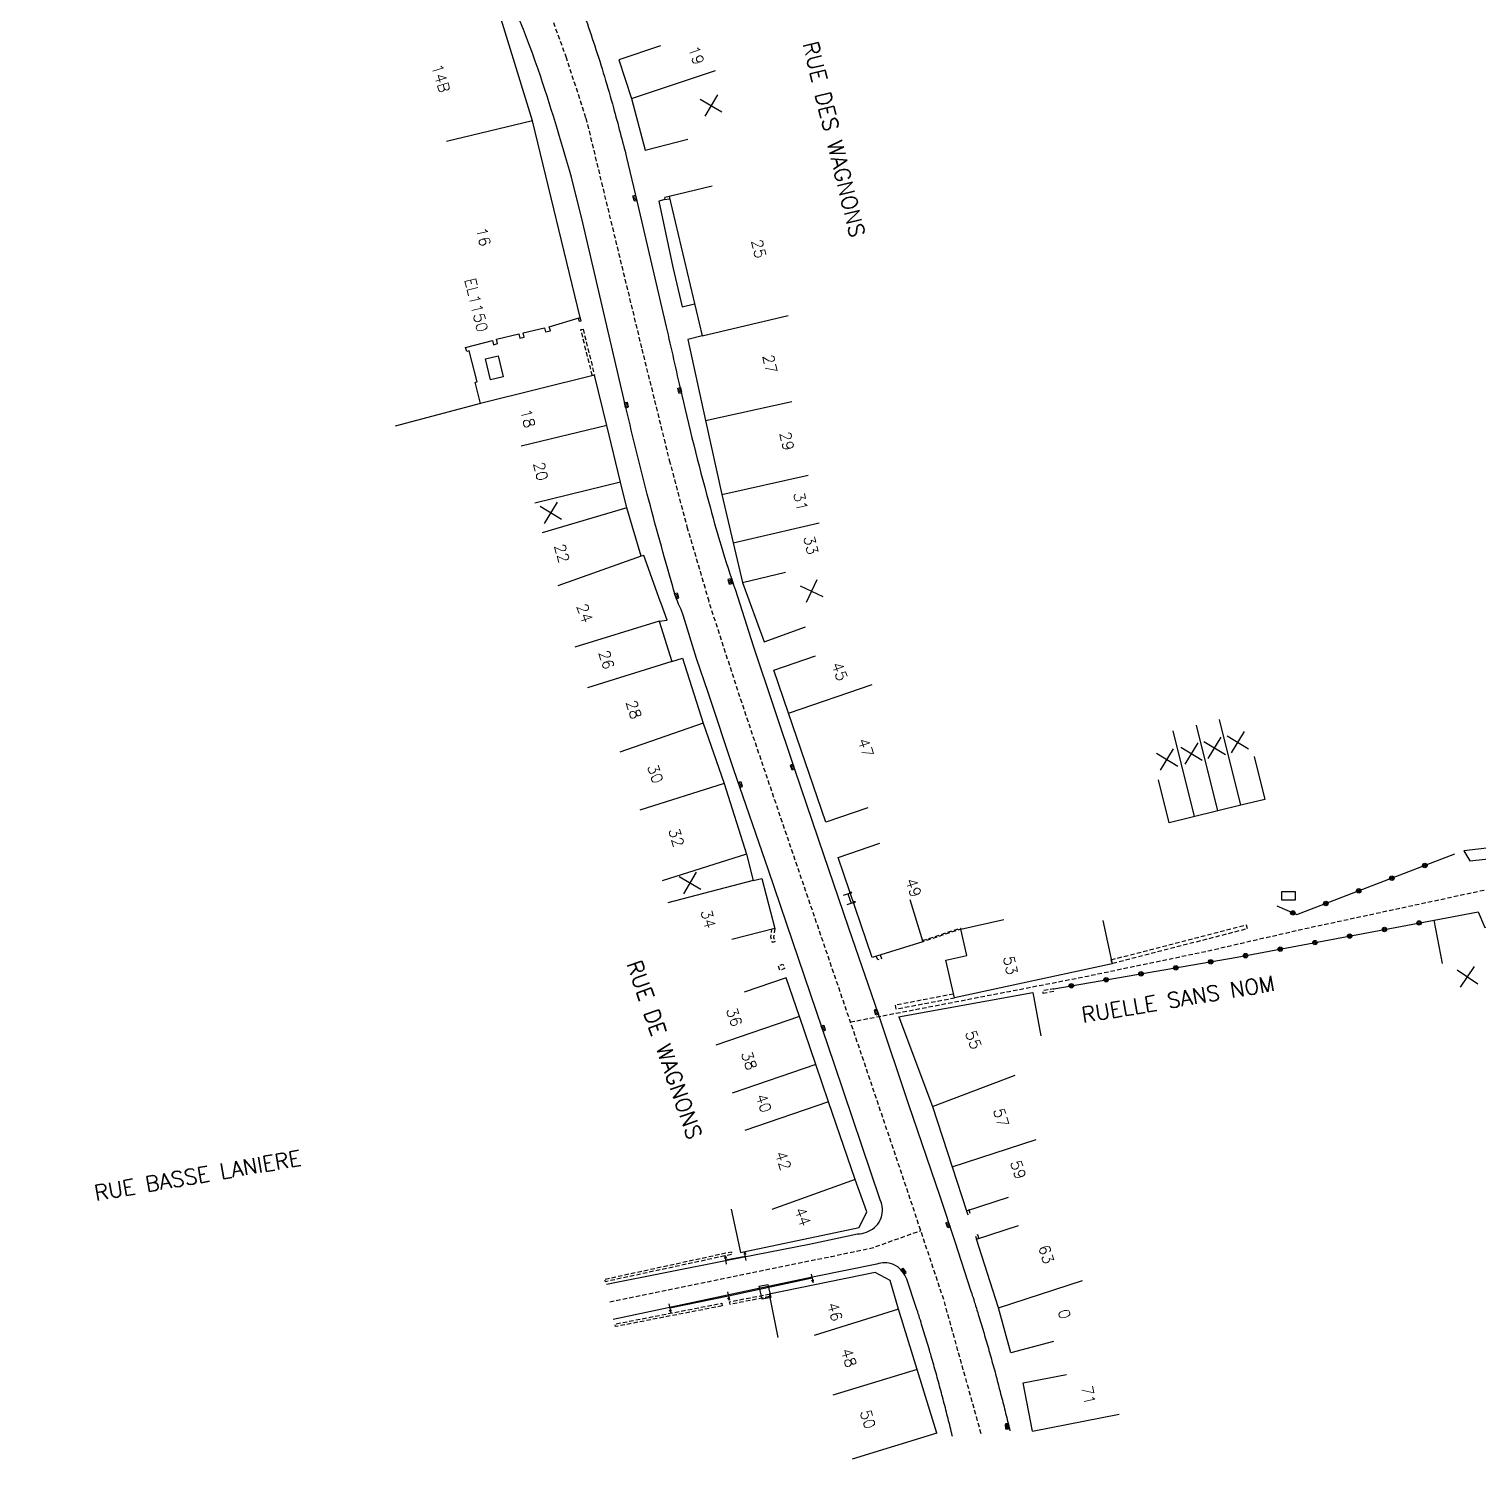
# Model space of a CAD drawing. Header units: millimetres. Extents: x 101000 to 102000, y 121000 to 122001.
# Drawn here: x 101246.7 to 101410.7, y 121535 to 121696.8 of the extents above; entities that cross this region are included whole.
import ezdxf
from ezdxf.enums import TextEntityAlignment as Align

# ---------------------------------------------------------------- set-up
doc = ezdxf.new("R2010")
doc.units = ezdxf.units.MM
doc.linetypes.add('DASHED', pattern=[0.75, 0.5, -0.25])
doc.layers.get('0').update_dxf_attribs({"linetype": 'CONTINUOUS'})
for name, color, linetype in [('W0001', 6, 'DASHED'), ('W0008', 7, 'CONTINUOUS'), ('W0100', 7, 'CONTINUOUS'), ('W0105', 7, 'CONTINUOUS'), ('W0112', 1, 'DASHED'), ('W0322', 7, 'CONTINUOUS'), ('W0334', 7, 'CONTINUOUS'), ('W0400', 7, 'CONTINUOUS'), ('W0984', 7, 'CONTINUOUS'), ('W0989', 7, 'CONTINUOUS'), ('W0991', 7, 'CONTINUOUS'), ('W1102', 7, 'CONTINUOUS'), ('W1471', 7, 'CONTINUOUS')]:
    doc.layers.add(name, color=color, linetype=linetype)
doc.styles.get("Standard").update_dxf_attribs({"font": 'romans.shx', "width": 0.85})

# ---------------------------------------------------------------- blocks, each defined once
blk = doc.blocks.new('t991o')
at = {"color": 0, "linetype": 'Continuous'}
for p, q in [((-1, 1), (1, -1)), ((-1, -1), (1, 1))]:
    blk.add_line(p, q, dxfattribs=at)
blk = doc.blocks.new('T400')
for p, q in [((-0.15, 0.3), (0.15, 0.3)), ((-0.15, -0.25), (-0.15, 0.3)), ((-0.15, 0.15), (0.15, 0.15)), ((-0.15, 0), (0.15, 0)), ((0.15, 0.3), (0.15, -0.25)), ((-0.15, -0.15), (0.15, -0.15)), ((-0.15, -0.25), (-0.15, -0.3)), ((-0.15, -0.3), (0.15, -0.3)), ((0.15, -0.3), (0.15, -0.25))]:
    blk.add_line(p, q)
blk = doc.blocks.new('T1471')
at = {"color": 0, "linetype": 'Continuous', "flags": 128}
blk.add_lwpolyline([(-0.75, -0.5), (-0.75, 0.5), (0.75, 0.5), (0.75, -0.5), (-0.75, -0.5)], dxfattribs=at)
blk = doc.blocks.new('t105o')
for p, q in [((-0.5, 0), (0.5, 0)), ((0.5, 0), (0.2, 0.1)), ((0.5, 0), (0.2, -0.1))]:
    blk.add_line(p, q)
blk = doc.blocks.new('t322o')
at = {"color": 0, "linetype": 'Continuous'}
for radius in [0.25, 0.15]:
    blk.add_circle((0, 0), radius, dxfattribs=at)

msp = doc.modelspace()

# ---------------------------------------------------------------- linework, layer by layer
at = {"layer": 'W0001'}
msp.add_lwpolyline([(101250.1, 121807.07), (101257.98, 121789.6), (101278.56, 121751.13), (101286.34, 121736.63), (101300.36, 121710.33), (101303.05, 121704.63), (101305.52, 121698.98), (101307.43, 121693.72), (101309.71, 121686.75), (101316.04, 121660.61), (101319.15, 121648.02), (101321.15, 121640.5), (101323.63, 121632.06)], dxfattribs=at)
at = {"layer": 'W0001', "flags": 128}
for points in [[(101354.44, 121537.87), (101350.21, 121553.04), (101345.88, 121566.04), (101340.5, 121581.98), (101332.69, 121604.86), (101327.53, 121620.07), (101323.63, 121632.06)], [(101339.65, 121584.46), (101357.62, 121587.92), (101366.47, 121589.65), (101380.37, 121592.56), (101390.45, 121594.89), (101414.3, 121600.02), (101430.94, 121601.78), (101446.18, 121603.29), (101458.8, 121604.62), (101480.31, 121606.91), (101505.75, 121609.61), (101539.92, 121613.32)], [(101312.42, 121552.79), (101323.69, 121555.11), (101330.71, 121556.55), (101337.49, 121557.93), (101342.1, 121558.89), (101347.6, 121560.85)]]:
    msp.add_lwpolyline(points, dxfattribs=at)
at = {"layer": 'W0008', "flags": 128}
for points in [[(101320.51, 121631.13, -0.068845), (101319.56, 121633.74, -0.0081), (101316.66, 121644.18, -0.0064), (101314.28, 121653.84), (101309.35, 121674.91), (101308.07, 121680.08, 0.0134), (101304.31, 121692.27, 0.027), (101298.44, 121706.45, 0.0118), (101295.3, 121712.7), (101278.38, 121744.39), (101270.14, 121759.69), (101261.24, 121776.39), (101252.47, 121792.72), (101244.95, 121806.74)], [(101418.15, 121604.9), (101409.07, 121603.83), (101409.73, 121602.71), (101430.57, 121604.95), (101432.45, 121606.49), (101432.93, 121607.62), (101433.02, 121608.65), (101429.95, 121631.25), (101427.89, 121646.54), (101425.45, 121664.59), (101421.95, 121690.39), (101419.32, 121709.73), (101412.07, 121762.76), (101412.07, 121762.76, 0.31714), (101409.34, 121764.78), (101409.08, 121764.78), (101408.82, 121764.78), (101408.56, 121764.76), (101401.76, 121763.52), (101374.68, 121758.36), (101341.23, 121752.02), (101307.14, 121745.43)], [(101307.14, 121745.43), (101291.52, 121742.46, 0.1475), (101290.1, 121741.69, 0.1102), (101289.3, 121740.37, 0.1), (101289.09, 121739.2, 0.1082), (101289.59, 121737.7), (101303.41, 121711.87, -0.0268), (101308.35, 121701.44, -0.0164), (101310.71, 121694.94, -0.0122), (101312.83, 121687.92, -0.0045), (101314.32, 121682.28), (101315.48, 121677.38), (101318.69, 121663.6, -0.0009), (101320.37, 121656.2, 0.0103), (101323.59, 121643.39, 0.020845), (101326.65, 121633.32)]]:
    msp.add_lwpolyline(points, format="xyb", dxfattribs=at)
for points in [[(101326.65, 121633.32), (101328.65, 121627.03), (101333.3, 121613.05), (101336, 121605.2), (101339.44, 121595.11), (101342.78, 121585.4), (101346.19, 121575.25), (101349.75, 121564.73), (101351.47, 121559.61), (101352.9, 121555.18), (101352.98, 121554.94), (101353.06, 121554.7), (101353.14, 121554.46), (101353.21, 121554.23), (101353.29, 121553.99), (101353.37, 121553.75), (101353.44, 121553.51), (101353.52, 121553.27), (101353.6, 121553.04), (101353.67, 121552.8), (101353.75, 121552.56), (101353.82, 121552.32), (101353.9, 121552.08), (101353.97, 121551.84), (101354.05, 121551.6), (101354.12, 121551.37), (101354.19, 121551.13), (101354.27, 121550.89), (101354.34, 121550.65), (101354.41, 121550.41), (101354.48, 121550.17), (101354.56, 121549.93), (101354.63, 121549.69), (101354.7, 121549.45), (101354.77, 121549.21), (101354.84, 121548.97), (101354.91, 121548.73), (101354.98, 121548.49), (101355.05, 121548.25), (101355.12, 121548.01), (101355.19, 121547.77), (101355.26, 121547.53), (101355.33, 121547.29), (101355.4, 121547.04), (101355.47, 121546.8), (101355.54, 121546.55), (101355.6, 121546.31), (101355.67, 121546.07), (101355.74, 121545.82), (101355.81, 121545.58), (101355.87, 121545.33), (101355.94, 121545.09), (101356.01, 121544.84), (101356.07, 121544.6), (101356.14, 121544.35), (101356.2, 121544.11), (101356.27, 121543.86), (101356.33, 121543.62), (101356.4, 121543.37), (101356.46, 121543.13), (101356.52, 121542.88), (101356.59, 121542.64), (101356.65, 121542.39), (101356.71, 121542.15), (101356.78, 121541.9), (101356.84, 121541.65), (101356.9, 121541.41), (101356.96, 121541.16), (101357.03, 121540.92), (101357.09, 121540.67), (101357.15, 121540.42), (101357.21, 121540.18), (101357.27, 121539.93), (101357.33, 121539.69), (101357.39, 121539.44), (101357.46, 121539.19), (101357.52, 121538.94), (101357.58, 121538.69), (101357.64, 121538.44), (101357.7, 121538.19), (101357.7, 121538.18)], [(101312.05, 121554.8), (101325.71, 121557.49), (101335.18, 121559.36), (101340.45, 121560.49), (101340.71, 121560.5), (101340.97, 121560.54), (101341.22, 121560.59), (101341.46, 121560.67), (101341.7, 121560.77), (101341.93, 121560.89), (101342.15, 121561.03), (101342.37, 121561.2), (101342.57, 121561.38), (101342.74, 121561.58), (101342.9, 121561.8), (101343.02, 121562.04), (101343.12, 121562.3), (101343.19, 121562.56), (101343.24, 121562.81), (101343.26, 121563.07), (101343.26, 121563.32), (101343.24, 121563.57), (101343.19, 121563.82), (101343.12, 121564.07), (101343.03, 121564.32), (101337.85, 121579.66), (101330.36, 121601.65), (101326.43, 121613.12), (101323.53, 121621.74), (101322.22, 121625.6), (101320.74, 121630.37), (101320.51, 121631.13)], [(101351.19, 121537.57), (101351.18, 121537.63), (101351.12, 121537.88), (101351.06, 121538.12), (101351, 121538.37), (101350.94, 121538.61), (101350.88, 121538.86), (101350.82, 121539.1), (101350.76, 121539.34), (101350.7, 121539.59), (101350.64, 121539.83), (101350.57, 121540.08), (101350.51, 121540.32), (101350.45, 121540.56), (101350.39, 121540.81), (101350.32, 121541.05), (101350.26, 121541.3), (101350.2, 121541.54), (101350.13, 121541.78), (101350.07, 121542.03), (101350.01, 121542.27), (101349.94, 121542.51), (101349.88, 121542.76), (101349.81, 121543), (101349.74, 121543.24), (101349.68, 121543.48), (101349.61, 121543.73), (101349.55, 121543.97), (101349.48, 121544.21), (101349.41, 121544.45), (101349.35, 121544.7), (101349.28, 121544.94), (101349.21, 121545.18), (101349.14, 121545.42), (101349.07, 121545.66), (101349, 121545.9), (101348.93, 121546.15), (101348.87, 121546.39), (101348.8, 121546.63), (101348.73, 121546.87), (101348.65, 121547.11), (101348.58, 121547.35), (101348.51, 121547.59), (101348.44, 121547.83), (101348.37, 121548.07), (101348.3, 121548.31), (101348.23, 121548.55), (101348.15, 121548.79), (101348.08, 121549.03), (101348.01, 121549.27), (101347.93, 121549.52), (101347.86, 121549.76), (101347.78, 121550), (101347.71, 121550.23), (101347.64, 121550.47), (101347.56, 121550.71), (101347.48, 121550.95), (101347.41, 121551.19), (101347.33, 121551.43), (101347.26, 121551.67), (101347.18, 121551.91), (101347.1, 121552.15), (101346.02, 121555.35), (101345.93, 121555.58), (101345.82, 121555.8), (101345.7, 121556.01), (101345.56, 121556.21), (101345.4, 121556.39), (101345.22, 121556.56), (101345, 121556.74), (101344.78, 121556.88), (101344.54, 121557), (101344.29, 121557.1), (101344.02, 121557.17), (101343.78, 121557.2), (101343.55, 121557.21), (101343.31, 121557.2), (101343.08, 121557.17), (101342.85, 121557.12), (101342.63, 121557.05), (101335.54, 121555.63), (101329.64, 121554.39), (101319.03, 121552.12), (101312.78, 121550.79)]]:
    msp.add_lwpolyline(points, dxfattribs=at)
at = {"layer": 'W0100'}
msp.add_lwpolyline([(101318.02, 121629.81), (101318.9, 121629.92), (101318.22, 121631.83), (101318.13, 121632.08), (101316.27, 121637.26), (101315.97, 121637.17), (101314.34, 121642.65), (101313.63, 121645.56), (101312.09, 121651.96), (101310.68, 121657.65), (101297.79, 121654.45), (101297.19, 121656.86), (101297.39, 121656.91), (101296.49, 121660.4), (101296.22, 121660.34), (101296.1, 121660.8), (101299.15, 121661.57), (101299.27, 121661.1), (101299.72, 121661.24), (101299.6, 121661.71), (101302.13, 121662.32), (101302.25, 121661.86), (101302.72, 121661.97), (101302.6, 121662.44), (101305.03, 121663.01), (101305.15, 121662.55), (101305.69, 121662.67), (101305.57, 121663.14), (101309.08, 121664.19), (101303.67, 121686.45), (101299.18, 121701.05)], dxfattribs=at)
at = {"layer": 'W0100', "flags": 128}
for points in [[(101318.16, 121694.94), (101313.42, 121693.35), (101314.89, 121688.95), (101316.41, 121683.11), (101321.25, 121684.37)], [(101324, 121679.04), (101319.14, 121677.89), (101322.88, 121662.1), (101321.24, 121661.7), (101323.25, 121652.53), (101325.11, 121644.16), (101326.38, 121638.68), (101327.45, 121634.2), (101332.31, 121635.36)], [(101327.45, 121634.2), (101329.87, 121627.48), (101334.58, 121629.18)], [(101318.02, 121629.81), (101319.43, 121625.24), (101320.63, 121625.62), (101322.97, 121618.28), (101325.37, 121611.43), (101327.88, 121603.44), (101328.65, 121600.46), (101329.61, 121600.71), (101331.08, 121595.04), (101326.24, 121593.79)], [(101341.61, 121608.7), (101336.88, 121607.08), (101332.65, 121619.41), (101330.97, 121624.27), (101335.7, 121625.9)], [(101385.33, 121614.51), (101386.53, 121609.65), (101383.84, 121608.99), (101375.71, 121607.01), (101374.53, 121611.86)], [(101346.37, 121598.32), (101347.85, 121593.54), (101342.09, 121591.75), (101338.25, 121603.08), (101342.99, 121604.68)], [(101339.35, 121598.97), (101339.75, 121597.91)], [(101406.64, 121591.07), (101405.72, 121595.99), (101410.7, 121596.91), (101411.46, 121595.14), (101417.19, 121595.86), (101417.81, 121590.9)], [(101368.22, 121595.94), (101369.28, 121591.05), (101351.42, 121587.19), (101350.45, 121591.46), (101352.81, 121591.99), (101352.14, 121594.97), (101357.02, 121596.07)], [(101326.16, 121563.27), (101327.19, 121558.38), (101340.62, 121561.2), (101341.49, 121562.99), (101340.17, 121566.64), (101337.18, 121575.41), (101335.74, 121579.65), (101333.87, 121585.08), (101332.37, 121589.47), (101327.64, 121587.85)], [(101345.09, 121585.04), (101360.31, 121587.8), (101361.2, 121582.88)], [(101345.11, 121585.03), (101348.95, 121574.89), (101351.17, 121568.07), (101352.78, 121563.09), (101357.54, 121564.63)], [(101362.63, 121548.31), (101357.81, 121547), (101356.41, 121552.13), (101353.9, 121559.89), (101358.66, 121561.43)], [(101325.54, 121557.53), (101327.76, 121557.97)], [(101349.42, 121537.92), (101347.22, 121545.14), (101345.09, 121551.95), (101344.16, 121555.22), (101342.43, 121556.12), (101330.44, 121553.67), (101331.44, 121548.77)], [(101335.33, 121555.45), (101325.84, 121553.45), (101319.22, 121552.06)], [(101360.25, 121538.16), (101359.2, 121543.63), (101364.11, 121544.57)]]:
    msp.add_lwpolyline(points, dxfattribs=at)
msp.add_lwpolyline([(101298.34, 121659.49), (101299.78, 121659.84), (101300.36, 121657.47), (101298.91, 121657.12)], close=True, dxfattribs=at)
at = {"layer": 'W0112'}
for points in [[(101319.14, 121677.89), (101318.59, 121677.76), (101318.64, 121677.52), (101319.19, 121677.64)], [(101308.84, 121664.12), (101308.94, 121663.75), (101309.18, 121663.81), (101309.08, 121664.19)], [(101310.44, 121657.59), (101309.15, 121662.81), (101309.39, 121662.87), (101310.68, 121657.65)]]:
    msp.add_lwpolyline(points, dxfattribs=at)
at = {"layer": 'W0112', "flags": 128}
for points in [[(101331.08, 121595.04), (101330.94, 121594.07), (101331.12, 121593.55), (101330.84, 121593.45), (101330.63, 121594.04), (101330.76, 121594.96)], [(101343, 121592.04), (101343.15, 121591.64), (101342.74, 121591.48), (101342.58, 121591.91)]]:
    msp.add_lwpolyline(points, dxfattribs=at)
for points in [[(101347.81, 121593.67), (101352.1, 121595.09), (101352.14, 121594.97), (101347.85, 121593.54)], [(101369.15, 121591.5), (101384.45, 121595.46), (101384.56, 121595.01), (101369.27, 121591.05)], [(101331.67, 121590.32), (101331.49, 121590.82), (101332.01, 121591.01), (101332.19, 121590.5)], [(101351.33, 121587.62), (101344.7, 121586.35), (101344.78, 121585.92), (101351.42, 121587.19)], [(101361.43, 121587.73), (101362.72, 121587.95), (101362.67, 121588.22), (101361.39, 121588)], [(101353.2, 121562.79), (101353.07, 121563.19), (101352.78, 121563.09), (101352.92, 121562.69)], [(101354.18, 121559.99), (101354.05, 121560.36), (101353.77, 121560.27), (101353.9, 121559.89)], [(101311.88, 121555.36), (101326.17, 121558.46), (101326.24, 121558.16), (101311.94, 121555.07)], [(101325.15, 121552.33), (101313.06, 121549.99), (101313.01, 121550.28), (101325.09, 121552.63)], [(101330.5, 121553.38), (101326.03, 121552.5), (101325.98, 121552.8), (101330.44, 121553.67)]]:
    msp.add_lwpolyline(points, close=True, dxfattribs=at)
at = {"layer": 'W0322', "flags": 128}
for points in [[(101387.89, 121597.61), (101390.17, 121596.61), (101408.04, 121603.47)], [(101362.68, 121588.22), (101383.43, 121591.78), (101405.72, 121595.99)]]:
    msp.add_lwpolyline(points, dxfattribs=at)
at = {"layer": 'W0334', "flags": 128}
msp.add_lwpolyline([(101318.64, 121677.52), (101317.98, 121677.35), (101319.56, 121669.88), (101320.59, 121665.4), (101322.02, 121665.74)], dxfattribs=at)
at = {"layer": 'W1102'}
for p, q in [((101314.89, 121688.95), (101324.37, 121692.13)), ((101303.67, 121686.45), (101293.95, 121684.09)), ((101322.88, 121662.1), (101332.61, 121664.41)), ((101297.79, 121654.45), (101288.13, 121651.88)), ((101323.25, 121652.53), (101333.01, 121654.67)), ((101312.09, 121651.96), (101302.37, 121649.62)), ((101325.11, 121644.16), (101334.87, 121646.33)), ((101313.63, 121645.56), (101303.92, 121643.18)), ((101314.34, 121642.65), (101304.75, 121639.82)), ((101326.38, 121638.68), (101336.12, 121640.93)), ((101315.97, 121637.17), (101306.55, 121633.8))]:
    msp.add_line(p, q, dxfattribs=at)
at = {"layer": 'W1102', "flags": 128}
for points in [[(101318.02, 121629.81), (101308.46, 121626.86)], [(101319.43, 121625.24), (101309.88, 121622.28)], [(101332.65, 121619.41), (101342.11, 121622.65)], [(101322.97, 121618.28), (101313.54, 121614.98)], [(101381.21, 121608.35), (101378.81, 121618.04)], [(101383.84, 121608.99), (101381.43, 121618.69)], [(101378.59, 121607.71), (101376.19, 121617.39)], [(101325.37, 121611.43), (101315.83, 121608.44)], [(101327.88, 121603.44), (101318.34, 121600.45)], [(101328.65, 121600.46), (101318.97, 121597.95)], [(101333.87, 121585.08), (101324.41, 121581.83)], [(101335.74, 121579.65), (101326.28, 121576.4)], [(101348.95, 121574.89), (101358.3, 121578.43)], [(101337.18, 121575.41), (101327.71, 121572.19)], [(101351.17, 121568.07), (101360.68, 121571.17)], [(101340.17, 121566.64), (101330.77, 121563.23)], [(101356.41, 121552.13), (101365.92, 121555.21)], [(101345.09, 121551.95), (101335.54, 121548.97)], [(101347.22, 121545.14), (101337.65, 121542.22)], [(101360.25, 121538.16), (101370.07, 121540.06)], [(101349.42, 121537.92), (101339.85, 121535)]]:
    msp.add_lwpolyline(points, dxfattribs=at)

# ---------------------------------------------------------------- block references
at = {"layer": 'W0105'}
for p, rotation in [((101339.35, 121598.97), 18.68343585164955), ((101339.75, 121597.91), 18.80919557567328), ((101325.54, 121557.53), 98.68821595396467), ((101327.76, 121557.97), 101.305065402899), ((101335.33, 121555.45), 282.5410682155018), ((101325.84, 121553.45), 282.3614679008216), ((101319.22, 121552.06), 282.1204710934348)]:
    msp.add_blockref('t105o', p, dxfattribs=dict(at, rotation=rotation))
at = {"layer": 'W0322'}
for p, rotation in [((101404.65, 121602.17), 20.99701244753298), ((101400.92, 121600.73), 20.99701244753298), ((101393.45, 121597.87), 20.99701244753298), ((101397.18, 121599.3), 20.99701244753298), ((101389.72, 121596.8), 336.3135203785524), ((101400.08, 121594.92), 10.69160483677705), ((101404.01, 121595.67), 10.69160483677705), ((101392.22, 121593.44), 10.69160483677705), ((101396.15, 121594.18), 10.69160483677705), ((101380.42, 121591.26), 9.73028179060018), ((101384.36, 121591.96), 10.69160483677705), ((101388.29, 121592.7), 10.69160483677705), ((101372.53, 121589.91), 9.73028179060018), ((101376.47, 121590.59), 9.73028179060018), ((101364.65, 121588.56), 9.73028179060018), ((101368.59, 121589.24), 9.73028179060018)]:
    msp.add_blockref('t322o', p, dxfattribs=dict(at, rotation=rotation))
at = {"layer": 'W0400'}
for p, rotation in [((101315.25, 121677.69), 12.4515212977088), ((101320.32, 121655.93), 12.30580035787617), ((101314.29, 121654.29), 13.31985382739867), ((101326.02, 121634.28), 196.618943611713), ((101319.99, 121632.69), 17.93261615138189), ((101333.09, 121613.29), 198.4023528705911), ((101327.19, 121611.34), 18.91930204763534), ((101342.58, 121585.58), 198.9659516507004), ((101336.58, 121583.77), 18.81837438225522), ((101350.7, 121561.48), 198.5773502443721), ((101345.65, 121556.27), 35.97431567284212), ((101357.37, 121538.68), 181.6674972942571)]:
    msp.add_blockref('T400', p, dxfattribs=dict(at, rotation=rotation))
at = {"layer": 'W0991'}
for p, rotation in [((101323.88, 121688.17), 284.6090625487406), ((101305.73, 121642.08), 283.7705951280161), ((101335.25, 121633.21), 289.8264319723588), ((101380.87, 121615.47), 13.694491889222), ((101383.5, 121616.11), 13.94398205535358), ((101375.49, 121614.16), 13.69449188952372), ((101378.25, 121614.83), 13.69449188952202), ((101321.49, 121600.19), 284.5268538430639), ((101409.49, 121589.57), 10.50859314008459)]:
    msp.add_blockref('t991o', p, dxfattribs=dict(at, rotation=rotation))
at = {"layer": 'W1471'}
msp.add_blockref('T1471', (101389.22, 121598.73), dxfattribs=at)
at = {"layer": 'W1471', "rotation": 101.8600735089477}
msp.add_blockref('T1471', (101329.98, 121553.93), dxfattribs=at)

# ---------------------------------------------------------------- texts
at = {"layer": 'W0984'}
msp.add_text('EL1150', height=1.25, rotation=283.5722, dxfattribs=at).set_placement((101297.31, 121665.59), align=Align.MIDDLE)
at = {"layer": 'W0989'}
for s, rotation, p in [('RUE DES WAGNONS', 283.7422, (101337.79, 121684.35)), ('RUE DE WAGNONS', 289.1584, (101318.61, 121581.33)), ('RUELLE SANS NOM', 9.5277, (101376.73, 121587.05)), ('RUE BASSE LANIERE', 9.7774, (101265.79, 121567.09))]:
    msp.add_text(s, height=1.75, rotation=rotation, dxfattribs=at).set_placement(p, align=Align.MIDDLE)
at = {"layer": 'W0991'}
for s, rotation, p in [('19', 288.5068, (101322.21, 121693.85)), ('14B', 287.0847, (101293.3, 121691.25)), ('16', 283.6574, (101298.11, 121673.31)), ('25', 283.3407, (101329.28, 121671.96)), ('27', 282.3633, (101330.54, 121658.93)), ('18', 283.9481, (101303.14, 121652.76)), ('29', 282.5407, (101332.47, 121650.19)), ('20', 283.5207, (101304.6, 121646.77)), ('31', 283.0306, (101334.02, 121643.34)), ('33', 283.4901, (101335.18, 121638.42)), ('22', 286.484, (101307, 121637.5)), ('24', 289.6927, (101309.58, 121630.73)), ('26', 287.2115, (101312.04, 121625.45)), ('45', 289.0614, (101338.43, 121624.13)), ('28', 287.7242, (101315.13, 121619.82)), ('47', 288.9076, (101341.39, 121615.51)), ('30', 289.3137, (101317.57, 121612.54)), ('32', 287.4009, (101319.95, 121605.34)), ('49', 288.6935, (101346.8, 121599.66)), ('34', 284.5257, (101323.57, 121596.12)), ('53', 282.7222, (101357.76, 121590.87)), ('36', 288.8378, (101326.5, 121585.01)), ('55', 290.754, (101353.57, 121582.44)), ('38', 288.9551, (101328.18, 121580.09)), ('40', 288.8051, (101329.83, 121575.28)), ('57', 288.0733, (101356.71, 121573.65)), ('42', 288.8113, (101332.05, 121568.77)), ('59', 287.9345, (101358.64, 121567.74)), ('44', 289.9241, (101334.25, 121562.43)), ('63', 287.9063, (101361.82, 121558.16)), ('46', 285.8578, (101337.89, 121551.67)), ('0', 285.2542, (101363.86, 121551.41)), ('48', 287.3465, (101339.47, 121546.46)), ('71', 280.942, (101366.6, 121542.22)), ('50', 286.9445, (101341.62, 121539.49))]:
    msp.add_text(s, height=1.25, rotation=rotation, dxfattribs=at).set_placement(p, align=Align.MIDDLE)

doc.saveas('drawing.dxf')
